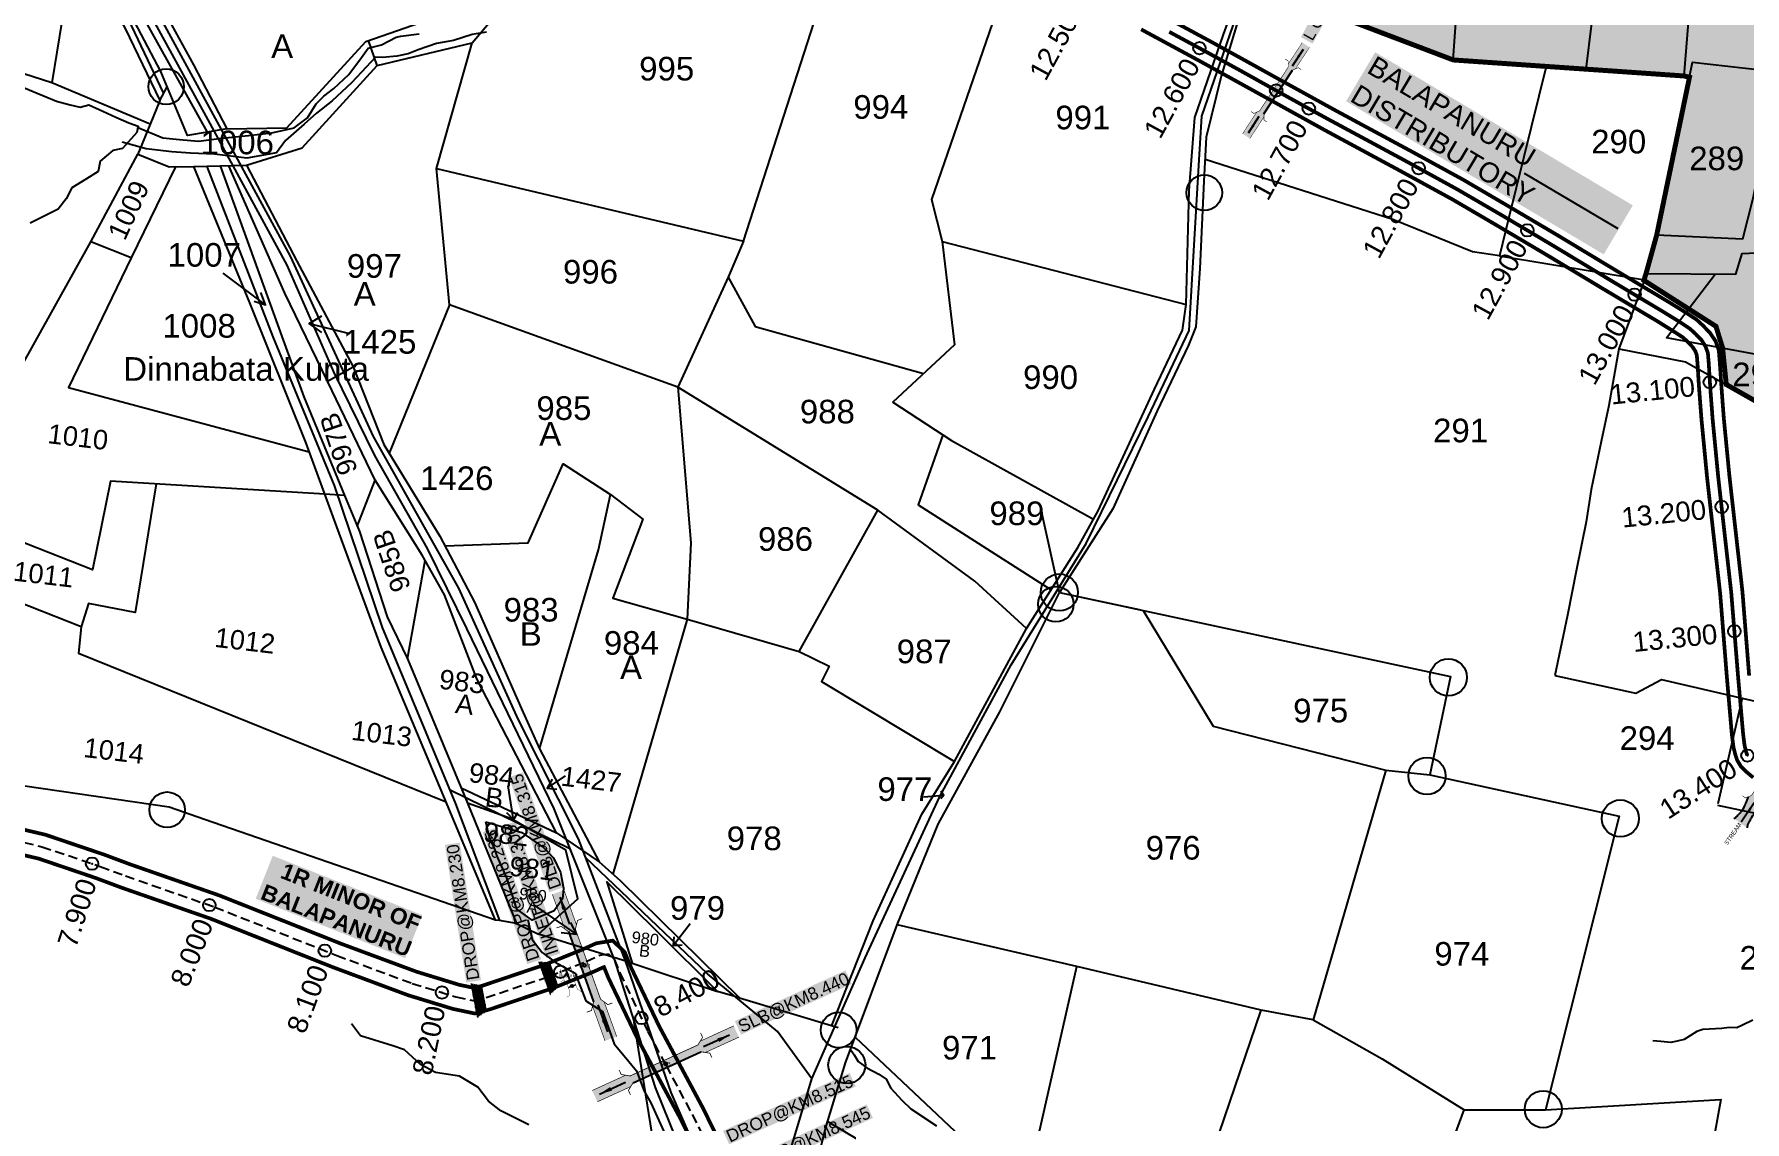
# Model space of a CAD drawing. Header units: inches. Extents: x 194782 to 246112, y 1600383 to 1614216.
# Drawn here: x 197102 to 198478, y 1610168 to 1611043 of the extents above; entities that cross this region are included whole.
import ezdxf
from ezdxf.enums import TextEntityAlignment as Align

# ---------------------------------------------------------------- set-up
doc = ezdxf.new("R2010")
doc.units = ezdxf.units.IN
doc.header["$LTSCALE"] = 15
doc.header["$MEASUREMENT"] = 0
doc.header["$PDMODE"] = 32
doc.header["$PDSIZE"] = 10
doc.linetypes.add('ACAD_ISO02W100', pattern=[15, 12, -3])
doc.linetypes.add('HIDDEN2', pattern=[0.1875, 0.125, -0.0625])
for name, color, linetype in [('BOUNDRY STONES', 240, 'Continuous'), ('CANAL1', 7, 'Continuous'), ('CS', 134, 'Continuous'), ('CSMark', 72, 'Continuous'), ('PAPER SIZE', 5, 'Continuous'), ('PLOTS', 7, 'Continuous'), ('PLOTS NO', 7, 'Continuous'), ('REMARK', 6, 'Continuous'), ('ROADS', 1, 'Continuous'), ('STREAMS', 4, 'Continuous'), ('STRUCTURE', 5, 'Continuous'), ('text2', 7, 'Continuous'), ('WUA-9', 3, 'Continuous')]:
    doc.layers.add(name, color=color, linetype=linetype)
doc.styles.add('FONT2', font='Times New Roman')
doc.styles.get("Standard").update_dxf_attribs({"font": 'arial.ttf'})
doc.dimstyles.get("Standard").update_dxf_attribs({"dimtxt": 0.18, "dimasz": 0.18, "dimexe": 0.18, "dimexo": 0.0625, "dimgap": 0.09, "dimtad": 0, "dimtih": 1, "dimtoh": 1, "dimdec": 4, "dimzin": 0, "dimdsep": 46, "dimtxsty": 'Standard', "dimcen": 0.09, "dimadec": 0, "dimazin": 0, "dimtfac": 1, "dimtdec": 4, "dimtofl": 0, "dimtmove": 0, "dimatfit": 3, "dimfxl": 1, "dimtolj": 1, "dimtzin": 0, "dimarcsym": 0})

# ---------------------------------------------------------------- blocks, each defined once
blk = doc.blocks.new('DROP')
h = blk.add_hatch()
h.set_pattern_fill('ANSI31', color=1, scale=10, angle=45)
h.set_pattern_definition([(90, (-324.4107, -25.7687), (-1.25, 0), [])])
h.paths.add_polyline_path([(-9.9, -4.3), (-13.8, 4.1), (13.8, 4.1), (10.2, -4.3)])
at = {"layer": 'STRUCTURE', "color": 5, "const_width": 0.49}
blk.add_lwpolyline([(-9.9, -4.3), (-13.8, 4.1), (13.8, 4.1), (10.2, -4.3), (-9.9, -4.3)], dxfattribs=at)
at = {"layer": 'STRUCTURE', "color": 5}
blk.add_circle((0, 0), 1.33, dxfattribs=at)
blk = doc.blocks.new('SLB')
at = {"layer": 'STRUCTURE'}
h = blk.add_hatch(dxfattribs=at)
h.set_pattern_fill('DOTS', color=6, scale=20, angle=320.3722, style=0)
h.set_pattern_definition([(320.372247934, (-159.4327, -72.9564), (1.2786241598, 0.5641323054), [0, -1.25])])
h.paths.add_polyline_path([(769699.5, 1706871.1), (769699.5, 1706861.1), (769729.1, 1706861.1), (769732.1, 1706863.1), (769792.1, 1706863.1), (769795.1, 1706861.1), (769824.7, 1706861.1), (769824.7, 1706871.1), (769795.1, 1706871.1), (769792.1, 1706869.1), (769732.1, 1706869.1), (769729.1, 1706871.1)])
at = {"layer": 'STRUCTURE', "color": 6, "linetype": 'ACAD_ISO02W100', "ltscale": 0.5, "const_width": 0.5}
for points in [[(769699.5, 1706871.1), (769729.1, 1706871.1)], [(769795.1, 1706871.1), (769824.7, 1706871.1)], [(769699.5, 1706861.1), (769729.1, 1706861.1)], [(769795.1, 1706861.1), (769824.7, 1706861.1)]]:
    blk.add_lwpolyline(points, dxfattribs=at)
at = {"layer": 'STRUCTURE', "color": 6, "const_width": 0.628}
for points in [[(769726.1, 1706877.1), (769726.1, 1706873.1), (769732.1, 1706869.1), (769792.1, 1706869.1), (769798.1, 1706873.1), (769798.1, 1706877.1)], [(769726.1, 1706855.1), (769726.1, 1706859.1), (769732.1, 1706863.1), (769792.1, 1706863.1), (769798.1, 1706859.1), (769798.1, 1706855.1)]]:
    blk.add_lwpolyline(points, dxfattribs=at)
at = {"layer": 'STRUCTURE', "color": 6}
blk.add_lwpolyline([(769732.1, 1706863.1), (769792.1, 1706863.1)], dxfattribs=at)
blk.add_lwpolyline([(769732.1, 1706863.1), (769792.1, 1706863.1)], dxfattribs=at)
at = {"layer": 'STRUCTURE', "color": 0}
blk.add_circle((769762.1, 1706866.1), 1.24, dxfattribs=at)
for points in [[(769703.8, 1706866), (769726.7, 1706866)], [(769818.6, 1706865.8), (769795.7, 1706865.8)]]:
    blk.add_leader(points, dimstyle='Standard', override={"dimasz": 10, "dimgap": 0.09, "dimtad": 0}, dxfattribs=at)
blk = doc.blocks.new('SP')
at = {"layer": 'STRUCTURE'}
h = blk.add_hatch(dxfattribs=at)
h.set_pattern_fill('DASH', color=256, scale=8, style=0)
edge = h.paths.add_edge_path()
edge.add_spline(control_points=[(769825.7, 1706742.1), (769825.3, 1706741.8), (769823.8, 1706740.8), (769820.9, 1706740.3), (769817, 1706739.7), (769811.4, 1706738.9), (769804, 1706739.7), (769798.4, 1706741), (769795.6, 1706741.6)], knot_values=[0, 0, 0, 0, 1.613557, 5.24513, 8.624976, 13.470124, 22.190216, 30.746377, 30.746377, 30.746377, 30.746377], degree=3, periodic=0)
edge.add_line((769795.6, 1706741.6), (769792.6, 1706739.6))
edge.add_line((769792.6, 1706739.6), (769732.6, 1706739.6))
edge.add_line((769732.6, 1706739.6), (769729.6, 1706741.6))
edge.add_spline(control_points=[(769729.6, 1706741.6), (769726.9, 1706740.9), (769721.3, 1706739.5), (769713.9, 1706738.5), (769708.3, 1706739.1), (769704.4, 1706739.6), (769701.5, 1706740), (769700, 1706741), (769699.5, 1706741.3)], knot_values=[0, 0, 0, 0, 8.556161, 17.276253, 22.121402, 25.501247, 29.13282, 30.746377, 30.746377, 30.746377, 30.746377], degree=3, periodic=0)
edge.add_line((769699.5, 1706741.3), (769699.5, 1706722.1))
edge.add_spline(control_points=[(769699.5, 1706722.1), (769700, 1706722.4), (769701.4, 1706723.4), (769704.3, 1706724), (769708.2, 1706724.5), (769713.8, 1706725.3), (769721.2, 1706724.5), (769726.8, 1706723.3), (769729.6, 1706722.6)], knot_values=[0, 0, 0, 0, 1.613557, 5.24513, 8.624976, 13.470124, 22.190216, 30.746377, 30.746377, 30.746377, 30.746377], degree=3, periodic=0)
edge.add_line((769729.6, 1706722.6), (769732.6, 1706724.6))
edge.add_line((769732.6, 1706724.6), (769792.6, 1706724.6))
edge.add_line((769792.6, 1706724.6), (769795.6, 1706722.6))
edge.add_spline(control_points=[(769795.6, 1706722.6), (769798.4, 1706723.3), (769803.9, 1706724.8), (769811.3, 1706725.8), (769817, 1706725.1), (769820.9, 1706724.7), (769823.8, 1706724.2), (769825.2, 1706723.3), (769825.7, 1706723)], knot_values=[0, 0, 0, 0, 8.556161, 17.276253, 22.121402, 25.501247, 29.13282, 30.746377, 30.746377, 30.746377, 30.746377], degree=3, periodic=0)
edge.add_line((769825.7, 1706723), (769825.7, 1706742.1))
h.paths.add_polyline_path([(769764.2, 1706732.1, -1), (769761.1, 1706732.1, -1)], flags=0)
h.paths.add_polyline_path([(769761.1, 1706732.1, 1), (769764.2, 1706732.1, 1)], flags=16)
at = {"layer": 'STRUCTURE', "const_width": 0.628}
for points in [[(769726.6, 1706747.6), (769726.6, 1706743.6), (769732.6, 1706739.6), (769792.6, 1706739.6), (769798.6, 1706743.6), (769798.6, 1706747.6)], [(769726.6, 1706716.6), (769726.6, 1706720.6), (769732.6, 1706724.6), (769792.6, 1706724.6), (769798.6, 1706720.6), (769798.6, 1706716.6)]]:
    blk.add_lwpolyline(points, dxfattribs=at)
at = {"layer": 'STRUCTURE', "color": 3}
blk.add_lwpolyline([(769732.6, 1706724.6), (769792.6, 1706724.6)], dxfattribs=at)
blk.add_lwpolyline([(769732.6, 1706724.6), (769792.6, 1706724.6)], dxfattribs=at)
at = {"layer": 'STRUCTURE', "color": 0}
blk.add_circle((769762.6, 1706732.1), 1.55, dxfattribs=at)
at = {"layer": 'STRUCTURE'}
for points in [[(769699.5, 1706741.3), (769700.9, 1706740.5), (769704.4, 1706739.6), (769707.8, 1706739.2), (769712.6, 1706738.8), (769721.3, 1706739.7), (769729.6, 1706741.6)], [(769825.7, 1706742.1), (769824.3, 1706741.3), (769820.8, 1706740.3), (769817.5, 1706739.8), (769812.7, 1706739.2), (769804, 1706739.9), (769795.6, 1706741.6)], [(769699.5, 1706722.1), (769700.9, 1706723), (769704.4, 1706724), (769707.7, 1706724.5), (769712.5, 1706725), (769721.2, 1706724.4), (769729.6, 1706722.6)], [(769825.7, 1706723), (769824.3, 1706723.8), (769820.8, 1706724.7), (769817.4, 1706725.1), (769812.6, 1706725.5), (769803.9, 1706724.6), (769795.6, 1706722.6)]]:
    blk.add_spline(points, degree=3, dxfattribs=at)
at = {"layer": 'STRUCTURE', "color": 0}
blk.add_text('STREAM', height=5, dxfattribs=at).set_placement((769684.3, 1706732.1), align=Align.MIDDLE_CENTER)
for points in [[(769727.4, 1706732.1), (769700.8, 1706732.1)], [(769824.4, 1706732.1), (769800.5, 1706732.1)]]:
    blk.add_leader(points, dimstyle='Standard', override={"dimasz": 10, "dimgap": 0.09, "dimtad": 0}, dxfattribs=at)
blk = doc.blocks.new('OT')
at = {"layer": 'STRUCTURE', "color": 190}
for points, const_width in [([(769751.4, 1706595.8), (769729.4, 1706595.8)], 0.5), ([(769775.2, 1706601.8), (769775.2, 1706597.8), (769769.2, 1706593.8), (769761.8, 1706593.8), (769754.4, 1706593.8), (769748.4, 1706597.8), (769748.4, 1706601.8)], 0.5), ([(769748.4, 1706573), (769748.4, 1706577), (769754.4, 1706581), (769761.8, 1706581), (769761.8, 1706581), (769761.8, 1706581), (769769.2, 1706581), (769775.2, 1706577), (769775.2, 1706573)], 0.5), ([(769761.8, 1706593.8), (769761.8, 1706581)], 2.5), ([(769751.4, 1706579), (769729.4, 1706579)], 0.5)]:
    blk.add_lwpolyline(points, dxfattribs=dict(at, const_width=const_width))
at = {"layer": 'STRUCTURE', "color": 0}
blk.add_circle((769761.8, 1706587.4), 1.87, dxfattribs=at)
blk.add_leader([(769732.6, 1706587.4), (769753.8, 1706587.4)], dimstyle='Standard', override={"dimasz": 10, "dimgap": 0.09, "dimtad": 0}, dxfattribs=at)

msp = doc.modelspace()

# ---------------------------------------------------------------- hatches: boundary and pattern name
at = {"layer": 'PLOTS NO'}
h = msp.add_hatch(color=2, dxfattribs=at)
h.dxf.hatch_style = 1
h.paths.add_polyline_path([(198318.6, 1611017.4), (198243.8, 1611022.6), (198083.9, 1611083.3), (198118.3, 1611197.8), (198117.6, 1611216.5), (198179.1, 1611220.2), (198258.9, 1611214.8), (198273.9, 1611218.8), (198337.2, 1611280.8), (198371.9, 1611279.9), (198378.8, 1611277.7), (198452.4, 1611287.9), (198492.1, 1611296.7), (198488.6, 1611312.8), (198533.6, 1611324), (198583.7, 1611336.7), (198659.7, 1611353.4), (198723.7, 1611340.1), (198762.9, 1611331.9), (198781.2, 1611322.6), (198793.8, 1611321.2), (198800, 1611308.8), (198805.7, 1611308.7), (198829.3, 1611291.3), (198858.9, 1611274.8), (198862.8, 1611272.6), (198930.7, 1611264.7), (198982.9, 1611258.7), (199036.2, 1611256.8), (199069, 1611225.2), (199087.6, 1611173.4), (199124.6, 1611117.4), (199127.8, 1611079.5), (199163.1, 1611053.6), (199224.7, 1611008.4), (199277.2, 1610991.3), (199322.9, 1610957.2), (199371.8, 1610920.8), (199409.4, 1610905.8), (199494, 1610857.3), (199502.5, 1610853.3), (199555.1, 1610787.6), (199561.4, 1610770.8), (199576.8, 1610757.1), (199632.7, 1610740.9), (199672.4, 1610722.4), (199667, 1610707.6), (199596.2, 1610649.8), (199425.5, 1610648.4), (199396.8, 1610616.5), (199351.1, 1610614.7), (199327.7, 1610609.7), (199279.7, 1610576.1), (199242.9, 1610550.2), (199217.2, 1610537.1), (199149.2, 1610527), (199102.3, 1610497.5), (199065.1, 1610503.5), (199044, 1610517.7), (199016.6, 1610535.7), (198951.1, 1610562.8), (198880.8, 1610580), (198849.3, 1610587.6), (198782.2, 1610591.8), (198694.8, 1610601.7), (198667.3, 1610604.4), (198618.8, 1610606.5), (198526.9, 1610712.1), (198530.1, 1610731.1), (198486.8, 1610748.3), (198463.5, 1610761.5), (198460.5, 1610791), (198455.2, 1610808.3), (198397.2, 1610845.3), (198398.9, 1610850.6), (198407.5, 1610881.7), (198433.9, 1611008.7), (198429.6, 1611009.7), (198350.5, 1611015.2)])

# ---------------------------------------------------------------- linework, layer by layer
at = {"layer": 'BOUNDRY STONES', "color": 1}
for points in [[(197927.1, 1610594.2), (197911.6, 1610663.2)], [(197927.1, 1610594.2), (197991, 1610580.5)]]:
    msp.add_lwpolyline(points, dxfattribs=at)
for centre, radius in [((197208.2, 1611001.1), 14.3), ((198043.5, 1610915.8), 14.3), ((197926.9, 1610594.2), 14.9), ((197924.1, 1610584.8), 14.3), ((198239.9, 1610525.9), 14.9), ((198222.7, 1610446.6), 14.9), ((197209, 1610419.4), 14.3), ((198378.3, 1610412.4), 14.9), ((197749.3, 1610242.2), 14.3), ((197755.9, 1610214.1), 14.9), ((198316.2, 1610178.5), 14.9)]:
    msp.add_circle(centre, radius, dxfattribs=at)
at = {"layer": 'CANAL1', "color": 200, "const_width": 3}
for points in [[(197992.7, 1611047.2), (198011, 1611037.3), (198039.7, 1611021.8), (198067.3, 1611006.6), (198096.8, 1610990.3), (198140.7, 1610966), (198200.9, 1610933.5), (198243, 1610910.5), (198278.4, 1610889.8), (198319.6, 1610865.4), (198364.5, 1610838.4), (198407.9, 1610812.5), (198422, 1610803.7), (198428.6, 1610799.4), (198432.4, 1610795.9), (198436.5, 1610791.6), (198438.6, 1610788.3), (198439.8, 1610785), (198440.4, 1610777.9), (198441.5, 1610760), (198443.6, 1610732.9), (198448.1, 1610686.3), (198458.6, 1610593.3), (198464, 1610525.8), (198468, 1610479.9), (198469.3, 1610469.7), (198470.8, 1610463.6), (198472.3, 1610459.2), (198475.3, 1610454.2), (198479.9, 1610449.7), (198485.2, 1610445.3)], [(198019.6, 1611053.1), (198048.3, 1611037.6), (198076.1, 1611022.3), (198105.5, 1611006), (198149.4, 1610981.8), (198209.5, 1610949.4), (198251.9, 1610926.2), (198287.6, 1610905.3), (198328.9, 1610880.9), (198373.8, 1610853.8), (198417.3, 1610827.8), (198431.7, 1610818.9), (198439.6, 1610813.7), (198445, 1610808.7), (198450.6, 1610802.8), (198454.9, 1610796.4), (198457.5, 1610788.9), (198458.3, 1610779.2), (198459.5, 1610761.2), (198461.5, 1610734.5), (198466, 1610688.2), (198476.5, 1610595), (198481.9, 1610527.3)], [(197085, 1610405.4), (197111.1, 1610399.3), (197158.6, 1610383.2), (197178.9, 1610375.6), (197250.9, 1610350.5), (197349, 1610311.6), (197409.4, 1610289.2), (197443.9, 1610278.6), (197455.9, 1610276.1), (197462.8, 1610277.9), (197513, 1610294.8), (197542.3, 1610306.6), (197554.3, 1610312), (197567.5, 1610314.1), (197577.1, 1610305), (197582.3, 1610292.4), (197604.9, 1610245.2), (197619.3, 1610218.3), (197640.4, 1610178.9), (197664.4, 1610129.7)], [(197081, 1610385.8), (197105.6, 1610380.1), (197151.8, 1610364.4), (197172.1, 1610356.8), (197243.9, 1610331.8), (197341.9, 1610292.9), (197402.9, 1610270.2), (197438.9, 1610259.2), (197456.5, 1610255.5), (197468.6, 1610258.8), (197519.9, 1610276.1), (197550.1, 1610288.2), (197560.1, 1610292.7), (197560.5, 1610292.8), (197564, 1610284.2), (197587, 1610236.2), (197601.6, 1610208.9), (197622.6, 1610169.8), (197646.3, 1610121.2)]]:
    msp.add_lwpolyline(points, dxfattribs=at)
at = {"layer": 'CANAL1', "color": 3, "linetype": 'HIDDEN2', "ltscale": 4, "true_color": 0x00ff00, "const_width": 3}
msp.add_lwpolyline([(198015.3, 1611045.2), (198044, 1611029.7), (198071.7, 1611014.5), (198101.1, 1610998.1), (198101.3, 1610998), (198127.5, 1610983.5), (198145.1, 1610973.9), (198205.2, 1610941.5), (198247.4, 1610918.3), (198283, 1610897.6), (198324.2, 1610873.2), (198369.1, 1610846.1), (198412.6, 1610820.1), (198426.9, 1610811.3), (198434.1, 1610806.5), (198438.7, 1610802.3), (198443.6, 1610797.2), (198446.7, 1610792.3), (198448.7, 1610786.9), (198449.4, 1610778.6), (198450.5, 1610760.6), (198452.5, 1610733.7), (198457, 1610687.2), (198467.5, 1610594.1), (198473, 1610526.5), (198477, 1610480.9), (198478.2, 1610471.3), (198479.4, 1610466.1), (198480.5, 1610463)], dxfattribs=at)
at = {"layer": 'CANAL1', "color": 1, "linetype": 'HIDDEN2', "ltscale": 4}
msp.add_lwpolyline([(197083, 1610395.6), (197108.3, 1610389.7), (197155.2, 1610373.8), (197175.5, 1610366.2), (197247.4, 1610341.1), (197345.5, 1610302.2), (197406.2, 1610279.7), (197441.4, 1610268.9), (197456.2, 1610265.8), (197465.7, 1610268.4), (197516.4, 1610285.4), (197546.2, 1610297.4), (197557.2, 1610302.4), (197564.2, 1610303.4), (197568.7, 1610299.2), (197573.2, 1610288.3), (197595.9, 1610240.7), (197610.4, 1610213.6), (197631.5, 1610174.3), (197655.4, 1610125.5)], dxfattribs=at)
at = {"layer": 'CS', "color": 2}
for p in [(197148.6, 1610376), (197242.9, 1610342.7), (197335.9, 1610306), (197525.4, 1610289), (197430.1, 1610272.4), (197590.6, 1610251.8)]:
    msp.add_point(p, dxfattribs=at)
at = {"layer": 'PLOTS'}
for points in [[(196726.5, 1611964.9), (196786.9, 1611848.7), (196839, 1611754.2), (196886, 1611663.2), (196911.5, 1611613.9), (196949.3, 1611535.7), (196986.6, 1611456), (197020.3, 1611391.8), (197056.4, 1611319.1), (197076.6, 1611273), (197129.3, 1611174.5), (197164.3, 1611103.1), (197203.7, 1611031.7), (197241.2, 1610964.6)], [(197256.9, 1610967.2), (197225.5, 1610961.9), (197204, 1611013.3), (197132.8, 1611148.5), (197073.4, 1611251.1), (197042.8, 1611295.9), (197020.4, 1611337.7), (196960.4, 1611433.1), (196905, 1611531.5), (196855.7, 1611611.4), (196822.9, 1611671.8), (196777.6, 1611748), (196689.9, 1611851.1), (196629.2, 1611953.1)], [(196620.2, 1611941.8), (196671.7, 1611862.7), (196737.3, 1611780.5), (196775.4, 1611736.3), (196822.8, 1611656.5), (196849.2, 1611611.9), (196882.3, 1611548.1), (196925.5, 1611475.8), (196955.8, 1611421.7), (197011.7, 1611329), (197067.5, 1611236.4), (197109.3, 1611163.7), (197159.9, 1611075.5), (197175.3, 1611047.9), (197203.2, 1610990), (197209.1, 1611001.1)], [(197203.2, 1610990), (197195.3, 1610970.9), (197116.1, 1611004.3), (196987.5, 1611045.4), (196846.8, 1611083.7), (196820.6, 1610997.8), (196690.8, 1611023.8), (196719.8, 1611108.9), (196698.6, 1611123.6), (196724.2, 1611178.2), (196781.6, 1611161.8), (196829.7, 1611251.5), (196729.4, 1611311.6), (196502.5, 1611448), (196228.7, 1611523.2), (195963.6, 1611429.8)], [(197743.8, 1610245.8), (197777.1, 1610330.1), (197816.1, 1610415.9), (197842.5, 1610458.2), (197900.5, 1610565.1), (197941.7, 1610630.3), (197958.2, 1610660), (198003.5, 1610757.7), (198025.9, 1610805.1), (198028.9, 1610825.9), (198031.2, 1610917.7), (198035.8, 1610976.2), (198059, 1611043.2), (198080, 1611101.1), (198107.2, 1611192.3), (198108, 1611211.6), (198097.8, 1611224.3)], [(197378.1, 1611018.1), (197454.4, 1611036.4), (197494.6, 1611084.2), (197534.9, 1611132.2), (197600, 1611151.2), (197648.7, 1611160), (197707, 1611135.1), (197756.8, 1611137.2), (197784, 1611147.2), (197804, 1611179.6)], [(196944.6, 1611147.5), (197036.1, 1611110.6), (197095.6, 1611075), (197124.2, 1611053.4), (197116.1, 1611004.3)], [(197165.3, 1611137), (197230.3, 1611018.6), (197256.9, 1610967.2), (197305.2, 1610968.1), (197368.9, 1611037.4), (197468.4, 1611072.2)], [(197425.7, 1610935.2), (197672.7, 1610876.9), (197756.8, 1611137.2)], [(197903.9, 1611142.1), (197823.9, 1610910.4), (197832.6, 1610876.6), (198028.9, 1610825.9)], [(198074.6, 1611067.1), (198057, 1611009.5), (198045.1, 1610960.5), (198043.1, 1610925.2), (198040, 1610854.8), (198036.8, 1610807.8), (198030.8, 1610793.2), (198005.7, 1610740.3), (197988.1, 1610701.7), (197969.9, 1610661.6), (197927.1, 1610594.2)], [(197195.3, 1610970.9), (197185.4, 1610946.9), (197210.5, 1610936.6), (197230.4, 1610936.8), (197272.9, 1610937.9), (197317.7, 1610952), (197378.1, 1611018.1), (197371.1, 1611038.2)], [(197900.5, 1610565.1), (197859, 1610603.3), (197780.7, 1610660.4), (197619.8, 1610759.4), (197436.3, 1610825.7), (197425.7, 1610935.2), (197454.4, 1611036.4)], [(197215.6, 1610936.6), (197180, 1610863.5), (197147.7, 1610876.4), (197185.4, 1610946.9)], [(197251.6, 1610937.3), (197302.4, 1610797.2), (197318.9, 1610751.6), (197351.7, 1610672.3), (197363.7, 1610643.2), (197385.9, 1610574.6), (197402.4, 1610540.8), (197450.6, 1610424.8)], [(197522.4, 1610400.8), (197458.2, 1610524.7), (197432.1, 1610592.2), (197414.1, 1610624.3), (197376.5, 1610684.5), (197337.9, 1610764.1), (197303.6, 1610835.1), (197258.6, 1610937.5)], [(197272.9, 1610937.9), (197313.3, 1610860.7), (197358.6, 1610775.6), (197383.3, 1610713.3), (197428.4, 1610639.4), (197456.2, 1610586.4), (197494.1, 1610500.7), (197508.5, 1610468.3), (197556.6, 1610377.4), (197573.4, 1610362.5), (197669.5, 1610268), (197749, 1610244.3)], [(197490.2, 1610328), (197476.3, 1610330.2), (197473.2, 1610330.7), (197431.6, 1610430.1), (197381.3, 1610550.3), (197345.6, 1610647.1), (197320.8, 1610714.4), (197275.4, 1610827.1), (197230.4, 1610936.8)], [(197351.7, 1610672.3), (197335.9, 1610673.4), (197163.3, 1610683.7), (197149, 1610612.4), (197033.6, 1610657.7), (197089.6, 1610772.3), (197147.7, 1610876.4)], [(197672.7, 1610876.9), (197660.3, 1610847.8), (197682, 1610808.1), (197817.7, 1610770.4)], [(197832.6, 1610876.6), (197842.5, 1610793.3), (197792.9, 1610747.4), (197840, 1610716.5), (197954.4, 1610653.2)], [(197180, 1610863.5), (197129.6, 1610759), (197323.4, 1610707.4)], [(197660.3, 1610847.8), (197619.8, 1610759.4), (197630.4, 1610634.1), (197627.4, 1610572.7), (197567.6, 1610367.6)], [(197436.3, 1610825.7), (197387.6, 1610706.2)], [(197337.9, 1610764.1), (197358.6, 1610775.6)], [(197833.1, 1610721), (197813.2, 1610664.6), (197920.2, 1610596.2)], [(197432.5, 1610631.6), (197499.4, 1610634.2), (197527.6, 1610697.6), (197565.6, 1610673)], [(197200.2, 1610681.5), (197183.3, 1610578.1), (197145.7, 1610585.2), (197139.8, 1610566.6), (197013.1, 1610616.4), (197033.6, 1610657.7)], [(197362, 1610647.3), (197376.5, 1610684.5)], [(197508.5, 1610468.3), (197556.1, 1610628.5), (197565.6, 1610673), (197591.8, 1610653.2), (197567.6, 1610589.6), (197627.4, 1610572.7), (197717.4, 1610546.6), (197741.6, 1610534.8), (197735.6, 1610522.7), (197842.5, 1610458.2)], [(197717.4, 1610546.6), (197780.7, 1610660.4)], [(197473.2, 1610330.7), (197239.1, 1610411.6), (197210.7, 1610421.4), (196933.8, 1610461.7), (197013.1, 1610616.4)], [(197402.4, 1610540.8), (197416.5, 1610620)], [(197670.3, 1609172.4), (197652.6, 1609309.1), (197655, 1609575.2), (197696.5, 1609664), (197709.7, 1609743.7), (197709.8, 1609951.9), (197712.3, 1610055.6), (197738.6, 1610162.9), (197754.9, 1610215.9), (197796.4, 1610326.8), (197829.5, 1610407.9), (197878.9, 1610498.1), (197927.1, 1610594.2)], [(197927.1, 1610594.2), (198241.7, 1610526.5), (198224.9, 1610447.5), (198377.4, 1610414.3), (198318, 1610177.9), (198459, 1610186.2), (198447.8, 1610124.2)], [(197994.3, 1610579.8), (198050.7, 1610486.7), (198189.7, 1610451.3), (198224.9, 1610447.5)], [(197139.8, 1610566.6), (197137.8, 1610545.3), (197433.5, 1610425.7)], [(198189.7, 1610451.3), (198131.2, 1610250.4), (198089.3, 1610258.2), (197940.9, 1610293.2), (197796.4, 1610326.8)], [(197445.5, 1610437), (197522.4, 1610400.8), (197556.6, 1610377.4)], [(197583.2, 1610296.1), (197507.8, 1610319.3), (197539.5, 1610347.7), (197529.9, 1610386.8), (197486.2, 1610412.1), (197450.6, 1610424.8), (197490.2, 1610328), (197507.8, 1610319.3)], [(197669.5, 1610268), (197651.8, 1610273.3), (197603.8, 1610320.8), (197562.9, 1610361.4), (197583.2, 1610296.1), (197651.8, 1610273.3)], [(197879.1, 1610085.9), (197892.1, 1610078.1), (197940.9, 1610293.2)], [(197892.1, 1610078.1), (197996.7, 1609986.6), (198089.3, 1610258.2)], [(198131.2, 1610250.4), (198186.6, 1610219.1), (198252.5, 1610178), (198318, 1610177.9)], [(197762.6, 1610236.5), (197866.3, 1610138.5), (197879.1, 1610085.9), (197740.4, 1610168.7)], [(197996.7, 1609986.6), (198032.8, 1609967.9), (198075.1, 1609949.5), (198087.1, 1609950.7), (198107.2, 1609947.4), (198153.5, 1609918.4), (198236.8, 1610135.2), (198252.5, 1610178)]]:
    msp.add_lwpolyline(points, dxfattribs=at)
at = {"layer": 'PLOTS', "color": 0}
for points in [[(198533.6, 1611324), (198528.7, 1611258), (198524.9, 1611206.8), (198519.8, 1611146.1), (198513.4, 1611077), (198507.4, 1611012.9), (198495.4, 1610963.3), (198484.8, 1610911.1), (198476.6, 1610878.4), (198407.5, 1610881.7), (198419.2, 1610938.1), (198428.8, 1610984), (198436.4, 1611020.8), (198507.4, 1611012.9), (198545.1, 1611008.2)], [(198433.9, 1611008.7), (198429.6, 1611009.7), (198435.8, 1611086), (198440.3, 1611139.8), (198444.5, 1611191.1), (198449.1, 1611246.9), (198452.4, 1611287.9), (198455.5, 1611326.2)], [(198378.8, 1611277.7), (198371, 1611200.9), (198365.4, 1611146.1), (198359.7, 1611089.4), (198350.5, 1611015.2), (198429.6, 1611009.7)], [(198350.5, 1611015.2), (198318.6, 1611017.4), (198243.8, 1611022.6), (198249, 1611097.2), (198253.5, 1611163), (198258.9, 1611214.8)], [(198318.6, 1611017.4), (198300.7, 1610944.6), (198288.4, 1610894.7), (198281.1, 1610865), (198259.4, 1610868.3), (198195.2, 1610894.2), (198044.1, 1610942.6)], [(198399, 1610850.7), (198471.2, 1610850.3), (198476.3, 1610866.8), (198554.5, 1610870.7), (198555.7, 1610902.8), (198570.6, 1610899.9)], [(198281.1, 1610865), (198397.6, 1610845.6), (198407.5, 1610881.7)], [(198554.5, 1610870.7), (198553.5, 1610809.4), (198551.9, 1610789.9), (198538.6, 1610776.2), (198415.3, 1610799), (198454.6, 1610850.4)], [(198397.6, 1610845.6), (198377, 1610790.1), (198430.7, 1610779.7), (198486.8, 1610748.3), (198530.1, 1610731.1), (198535.6, 1610757.2), (198538.6, 1610776.2)], [(198377, 1610790.1), (198369, 1610744.5), (198362.9, 1610715.6), (198354.8, 1610677), (198350.8, 1610651.1), (198343.1, 1610612.6), (198335.7, 1610575.9), (198325.6, 1610527.3)], [(198325.6, 1610527.3), (198390.6, 1610513.2), (198411.5, 1610524.2), (198477.3, 1610509), (198551.3, 1610492)], [(198476.2, 1610509.3), (198456.8, 1610424.2)], [(198456.5, 1610423), (198564, 1610400.4), (198580, 1610484.9)]]:
    msp.add_lwpolyline(points, dxfattribs=at)
at = {"layer": 'PLOTS NO'}
for points in [[(197288, 1610825.6), (197254, 1610851.2)], [(197279, 1610828.5), (197288, 1610825.6), (197284.4, 1610835.6)], [(197333.5, 1610803.3), (197323.2, 1610810.5), (197333.4, 1610816.8)], [(197323.2, 1610810.5), (197355.7, 1610802.6)], [(197514.9, 1610436.9), (197529.5, 1610446.8)], [(197518.7, 1610444.1), (197514.9, 1610436.9), (197522.6, 1610436)], [(197487.7, 1610411.3), (197483.3, 1610438.7)], [(197817.9, 1610429.9), (197834, 1610431.2)], [(197831.5, 1610434.7), (197834, 1610431.2), (197831.4, 1610428.2)], [(197482.1, 1610417.3), (197487.7, 1610411.3), (197491.2, 1610417.2)], [(197538.3, 1610319.3), (197503.7, 1610343.2)], [(197526, 1610320.7), (197538.3, 1610319.3), (197533.9, 1610328.7)], [(197616.1, 1610310.2), (197629.9, 1610327.8)], [(197616.7, 1610317.1), (197616.1, 1610310.2), (197623.4, 1610310.7)]]:
    msp.add_lwpolyline(points, dxfattribs=at)
at = {"layer": 'ROADS', "color": 1}
for points in [[(196630.3, 1612192.5), (196702.3, 1612040.4), (196738.5, 1611963.9), (196791.7, 1611862.9), (196842, 1611768.1), (196895.7, 1611667.2), (196941.2, 1611579.9), (196980.8, 1611497.4), (197034, 1611390.6), (197077.2, 1611295.2), (197131.5, 1611193.1), (197185.9, 1611089), (197249.3, 1610972.6), (197307.9, 1610864.8), (197374.8, 1610719.7), (197443.3, 1610597.7), (197491.4, 1610491.8), (197539.8, 1610396), (197577.6, 1610297.9)], [(197568.1, 1610300.8), (197520.3, 1610420.2), (197450, 1610565.1), (197418.6, 1610629.7), (197376.2, 1610704.3), (197343.2, 1610771.6), (197305.7, 1610857.4), (197240.4, 1610977.4), (197181.2, 1611085.7), (197108.3, 1611218.9), (197068.6, 1611306.4), (197021.8, 1611409.9), (196974, 1611498.8), (196920.2, 1611609.3), (196857.8, 1611730.1), (196801.5, 1611839.2), (196756.5, 1611918.4), (196698, 1612036.2), (196641.4, 1612158.1), (196623.3, 1612188.2)], [(196513.7, 1612137), (196617.7, 1611959.1), (196681.5, 1611855.6), (196774.8, 1611745.2), (196839.7, 1611635.6), (196887.8, 1611547), (196928.9, 1611479.7), (196970.6, 1611408.5), (197036.1, 1611299.8), (197105, 1611183.1), (197167.3, 1611077.7), (197206.1, 1610995.5)], [(197727.6, 1610202.8), (197770.7, 1610300.4), (197830.8, 1610430.1), (197888.1, 1610535.9), (197948.5, 1610633.7), (197998.4, 1610735.6), (198031.4, 1610804.9), (198039.5, 1610942.2), (198041.5, 1610977.5), (198081.7, 1611094.1), (198113.3, 1611196.3), (198113.9, 1611213.4), (198107.7, 1611220.4)], [(197240.9, 1610937), (197293.9, 1610799.8), (197343.4, 1610680.2), (197382.1, 1610565.9), (197440.9, 1610424.1), (197476.3, 1610330.2)], [(197436.1, 1610435.8), (197533.1, 1610388.3)], [(197577.6, 1610297.9), (197614.4, 1610191.9), (197647.2, 1610116.4), (197687.7, 1610002.3), (197692.7, 1610085.6), (197727.6, 1610202.8), (197700.1, 1610241), (197643.7, 1610287.5), (197545.6, 1610381)], [(197568.1, 1610300.8), (197601.7, 1610195.9), (197642.1, 1610095.8), (197680.3, 1609991.7), (197671.8, 1609848.9), (197658.1, 1609728.8), (197636.1, 1609679.9), (197603.7, 1609502.1), (197588.1, 1609411.3), (197594.5, 1609279.7), (197596.1, 1609257.5)], [(197636.1, 1609679.9), (197624.1, 1609843), (197611.7, 1610013.5), (197609.8, 1610093.2), (197584.9, 1610248.4)]]:
    msp.add_lwpolyline(points, dxfattribs=at)
at = {"layer": 'STREAMS', "color": 4}
for points in [[(197466, 1611045), (197454.5, 1611043.2), (197439.5, 1611038.2), (197425.7, 1611035.7), (197410.9, 1611030.7), (197402.8, 1611027.4), (197393.9, 1611025.6), (197382.3, 1611024.7), (197376.7, 1611024.9), (197365.3, 1611012.8), (197357.2, 1611004.1), (197341.7, 1610989.6), (197329.3, 1610979.8), (197319.3, 1610971), (197304.2, 1610957.7), (197296.9, 1610948), (197273.2, 1610943.6), (197247.2, 1610946.7), (197227.7, 1610947.7), (197212.7, 1610948.8), (197192.1, 1610951.2), (197172.8, 1610956.4)], [(197184.9, 1610968.5), (197205.4, 1610959.9), (197219, 1610958.6), (197234.3, 1610957.2), (197252.9, 1610959.8), (197274.4, 1610961.7), (197293.3, 1610964), (197311.1, 1610968), (197322, 1610976), (197328.8, 1610987.4), (197335, 1610993.4), (197343.1, 1610999.5), (197355.1, 1611010.8), (197365.4, 1611024.7), (197370.8, 1611032.1), (197381.4, 1611034.7), (197393.4, 1611041), (197397, 1611041.8), (197411.7, 1611043.6)], [(197082.4, 1611005.1), (197120, 1610989.5), (197131, 1610986.6), (197139, 1610984.5), (197146, 1610986.4), (197157.3, 1610981.3), (197167.6, 1610976.7), (197178.2, 1610971.9), (197185.7, 1610969.2), (197184.5, 1610964.3), (197173.2, 1610951.3), (197165.2, 1610949.7), (197155.1, 1610941.2), (197153.5, 1610932.9), (197144, 1610926.9), (197132.2, 1610919.8), (197127.7, 1610911), (197121.4, 1610902.6), (197107.8, 1610895.8), (197098.8, 1610891.2)], [(197465.4, 1610409.7), (197494.3, 1610401.2), (197511.7, 1610389.1), (197519.8, 1610380.8), (197525.4, 1610369), (197528, 1610356.3), (197527, 1610347.7), (197520.4, 1610338.1), (197502.7, 1610330.5), (197490.4, 1610339.3), (197482.3, 1610364.7), (197474.6, 1610382.1), (197472.6, 1610387.7), (197468.1, 1610398), (197465.4, 1610409.7)], [(197499.1, 1610331.1), (197502.6, 1610314.9), (197510.8, 1610304.5), (197521.3, 1610296.9), (197537.4, 1610288), (197545.9, 1610265.8), (197559.3, 1610257.2), (197568.7, 1610231.1), (197580.4, 1610216.9), (197586.6, 1610209.5), (197592.7, 1610193), (197598.3, 1610183.6), (197611.1, 1610155.3)], [(197500, 1610166), (197477.6, 1610177.3), (197467.6, 1610185), (197459, 1610196.2), (197444.1, 1610205.1), (197425, 1610208), (197412.9, 1610214.5), (197400, 1610226.3), (197390.5, 1610229.4), (197364.6, 1610237.6), (197357.2, 1610247.3)], [(197758.4, 1610227.3), (197761.8, 1610222.2), (197765, 1610216.9), (197772, 1610211.8), (197781.5, 1610206.8), (197787.5, 1610202.6), (197791.3, 1610195.4), (197800.1, 1610185.9), (197807.4, 1610178.9), (197827.9, 1610165)]]:
    msp.add_lwpolyline(points, dxfattribs=at)
at = {"layer": 'STREAMS'}
msp.add_lwpolyline([(198484.9, 1610250), (198476.5, 1610246.1), (198471.9, 1610243.9), (198465.7, 1610244.2), (198459.9, 1610243.3), (198444.6, 1610242.6), (198439.8, 1610240.9), (198429.7, 1610234.6), (198423.9, 1610233.3), (198418.8, 1610232.1), (198410.8, 1610233), (198404.4, 1610233.6)], dxfattribs=at)
at = {"layer": 'text2', "color": 2}
for p in [(198039.6, 1611032.1), (198127.6, 1610983.5), (198216, 1610935.5), (198303.4, 1610885.5), (198389.7, 1610833.8), (198450.3, 1610763.3), (198459.8, 1610663.1), (198470, 1610563), (198480.5, 1610463)]:
    msp.add_point(p, dxfattribs=at)
at = {"layer": 'text2', "color": 2, "linetype": 'Continuous'}
for p in [(198101.3, 1610998, 2), (198127.6, 1610983.5, 4)]:
    msp.add_point(p, dxfattribs=at)
at = {"layer": 'WUA-9', "color": 15, "const_width": 4}
for points in [[(198318.6, 1611017.4), (198243.8, 1611022.6), (198083.9, 1611083.3), (198118.3, 1611197.8), (198117.6, 1611216.5), (198179.1, 1611220.2), (198258.9, 1611214.8), (198273.9, 1611218.8), (198337.2, 1611280.8), (198371.9, 1611279.9), (198378.8, 1611277.7), (198452.4, 1611287.9), (198492.1, 1611296.7)], [(198486.8, 1610748.3), (198463.5, 1610761.5), (198460.5, 1610791), (198455.2, 1610808.3), (198397.2, 1610845.3), (198398.9, 1610850.6), (198407.5, 1610881.7), (198433.9, 1611008.7), (198429.6, 1611009.7), (198350.5, 1611015.2), (198318.6, 1611017.4)]]:
    msp.add_lwpolyline(points, dxfattribs=at)
at = {"layer": 'WUA-9', "const_width": 3}
for points in [[(198318.6, 1611017.4), (198243.8, 1611022.6), (198083.9, 1611083.3), (198118.3, 1611197.8), (198117.6, 1611216.5), (198179.1, 1611220.2), (198258.9, 1611214.8), (198273.9, 1611218.8), (198337.2, 1611280.8), (198371.9, 1611279.9), (198378.8, 1611277.7), (198452.4, 1611287.9), (198492.1, 1611296.7)], [(198486.8, 1610748.3), (198463.5, 1610761.5), (198460.5, 1610791), (198455.2, 1610808.3), (198397.2, 1610845.3), (198398.9, 1610850.6), (198407.5, 1610881.7), (198433.9, 1611008.7), (198429.6, 1611009.7), (198350.5, 1611015.2), (198318.6, 1611017.4)]]:
    msp.add_lwpolyline(points, dxfattribs=at)

# ---------------------------------------------------------------- block references
for p, rotation in [((197516.3, 1610285.4), 109.4996287246498), ((197459.9, 1610266.8), 100.7712692867939)]:
    msp.add_blockref('DROP', p, dxfattribs=dict(rotation=rotation))
at = {"layer": 'STRUCTURE', "color": 0}
for name, p, xscale, yscale, zscale, rotation in [('SLB', (902455.6, 505652.6, 2), 0.7, 0.7, 0.7, 56.78074086252888), ('SP', (875892.4, 488474, 1), 0.7, 0.7, 0.7, 55.39768182643469), ('OT', (-736812.1, 1667192.4, 100), 0.4999999999999999, 0.4999999999999999, 0.4999999999999999, 290.7920964912037)]:
    msp.add_blockref(name, p, dxfattribs=dict(at, xscale=xscale, yscale=yscale, zscale=zscale, rotation=rotation))
for p, rotation in [((-1669113.1, 1756970, 100), 289.7815291613229), ((206267.8, -262176.7, 100), 24.53934161191319)]:
    msp.add_blockref('SLB', p, dxfattribs=dict(at, rotation=rotation))

# ---------------------------------------------------------------- texts
at = {"layer": 'CSMark', "color": 1}
for s, rotation, p in [('12.500', 61.366, (197908.8, 1611008.6)), ('12.600', 61.366, (198001, 1610961.9)), ('12.700', 61.366, (198087.7, 1610912.2)), ('12.800', 61.366, (198177, 1610865.4)), ('12.900', 61.366, (198264.7, 1610816)), ('13.000', 61.366, (198350.5, 1610763.6)), ('13.100', 5.7867, (198370.2, 1610753.3)), ('13.200', 5.7867, (198379.2, 1610654.3)), ('13.300', 5.7867, (198388.2, 1610554.2)), ('13.400', 33.0118, (198412.3, 1610417.8))]:
    msp.add_text(s, height=16, rotation=rotation, dxfattribs=at).set_placement(p, align=Align.MIDDLE_LEFT)
for s, rotation, p in [('7.900', 72.266, (197145, 1610363.1)), ('8.000', 68.355, (197239.1, 1610330.5)), ('8.100', 69.6418, (197331.7, 1610293.4)), ('8.400', 28.1363, (197651.6, 1610285.4)), ('8.200', 78.3078, (197425.2, 1610261.3))]:
    msp.add_text(s, height=16, rotation=rotation, dxfattribs=at).set_placement(p, align=Align.MIDDLE_RIGHT)
at = {"layer": 'PLOTS NO'}
for s, p in [('A', (197292.7, 1611024.2)), ('995', (197588.8, 1611006.1)), ('994', (197761.1, 1610975.3)), ('991', (197923.7, 1610966.8)), ('1006', (197235.9, 1610946.7)), ('290', (198354.8, 1610947.4)), ('289', (198433.7, 1610933.9)), ('1007', (197209.3, 1610856.3)), ('997', (197353.6, 1610847.4)), ('996', (197527.5, 1610842.7)), ('A', (197359.1, 1610824.9)), ('1008', (197205.2, 1610799.2)), ('1425', (197350.5, 1610786.3)), ('Dinnabata Kunta', (197173.7, 1610764.5)), ('990', (197897.7, 1610757.9)), ('292', (198468.3, 1610760.1)), ('985', (197506.1, 1610733)), ('988', (197718.1, 1610730.2)), ('A', (197508.4, 1610712.4)), ('291', (198227.6, 1610715)), ('1426', (197412.5, 1610676.6)), ('989', (197870.6, 1610648.4)), ('986', (197684.4, 1610627.7)), ('983', (197479.7, 1610570.8)), ('B', (197492.7, 1610551.3)), ('984', (197560.4, 1610544.1)), ('987', (197796, 1610537.3)), ('A', (197573.4, 1610524.5)), ('975', (198115, 1610489.7)), ('294', (198377.7, 1610467.5)), ('977', (197780.5, 1610426.5)), ('978', (197659.2, 1610386.9)), ('976', (197996.3, 1610379.3)), ('979', (197613.6, 1610330.9)), ('974', (198228.6, 1610294)), ('296', (198474.2, 1610290.8)), ('971', (197832.5, 1610218.5))]:
    msp.add_text(s, height=19, dxfattribs=at).set_placement(p)
for s, height, rotation, p in [('1009', 15.66, 65.4071, (197174.9, 1610876.4)), ('997B', 15.66, 108.8444, (197362.5, 1610692)), ('1010', 15.66, 353.2632, (197112.2, 1610714.4)), ('985B', 15.66, 108.8444, (197405.2, 1610597.9)), ('1011', 15.66, 353.2632, (197084.5, 1610603.8)), ('1012', 15.66, 353.2632, (197246.5, 1610550.5)), ('983', 15.66, 353.2632, (197427.2, 1610516.9)), ('A', 15.7, 353.2632, (197440.2, 1610497.3)), ('1013', 15.66, 353.2632, (197356.6, 1610475.7)), ('1014', 15.66, 353.2632, (197141.1, 1610461.9)), ('984', 15.66, 353.2632, (197451.1, 1610441.8)), ('1427', 15.66, 353.2632, (197525.1, 1610438.9)), ('B', 15.7, 353.2632, (197464.1, 1610422.2)), ('982', 15.66, 353.2632, (197462.9, 1610394.1)), ('981', 15.66, 353.2632, (197483.6, 1610366.5)), ('980', 9.45, 353.2632, (197491.9, 1610347.6)), ('A', 9.45, 353.2632, (197497.9, 1610336.8)), ('980', 9.45, 353.2632, (197582.3, 1610312.4)), ('B', 9.45, 353.2632, (197588.3, 1610301.6))]:
    msp.add_text(s, height=height, rotation=rotation, dxfattribs=at).set_placement(p)
at = {"layer": 'REMARK', "style": 'FONT2'}
for s, p in [('DLB', (197545, 1610294, 100)), ('Drop', (197517, 1610283, 100)), ('R/SInlet', (197532, 1610286, 100)), ('Drop', (197461, 1610263, 100)), ('SLB', (197610, 1610215, 100))]:
    msp.add_text(s, height=3, dxfattribs=at).set_placement(p, align=Align.MIDDLE_CENTER)
at = {"layer": 'STRUCTURE', "color": 5, "attachment_point": 1, "bg_fill": 1, "box_fill_scale": 1.1, "bg_fill_color": 7, "bg_fill_true_color": 16777215, "bg_fill_transparency": 0}
for s, insert, char_height, width, rotation in [('\\pi0.50544;L CLASS BRIDGE@KM12.670', (198122.4, 1611041.3), 9, 172.981, 60.9566), ('{\\C1;BALAPANURU DISTRIBUTORY}', (198181.6, 1611026.6), 16, 237.917, 329.2787), ('DLB@KM8.315', (197517, 1610354.3), 10, 96.041, 109.3341), ('DROP@KM8.285', (197499.3, 1610296.5), 10, 109.998, 108.6195), ('INLET@KM8.300', (197514.6, 1610301.3), 10, 109.998, 108.6195), ('DROP@KM8.230', (197450.5, 1610281.6), 10, 109.998, 98.8012), ('\\pi10.03518;{\\fArial|b1|i0|c0|p34;\\C1;1R MINOR OF \\P\\pi1.46015;BALAPANURU }', (197294.7, 1610380.7), 13, 126.813, 338.355), ('SLB@KM8.440', (197667.1, 1610248.9), 10, 95.932, 24.5907), ('DROP@KM8.515', (197657.6, 1610160.6), 10, 109.998, 24.5907), ('DROP@KM8.545', (197671.4, 1610135.2), 10, 109.998, 24.5907)]:
    msp.add_mtext(s, dxfattribs=dict(at, insert=insert, char_height=char_height, width=width, rotation=rotation))

# ---------------------------------------------------------------- leaders
at = {"layer": 'PAPER SIZE', "color": 1}
msp.add_leader([(198376.6, 1610886.8), (198301.1, 1610931.2)], dimstyle='Standard', override={"dimasz": 40, "dimgap": 0.09, "dimtad": 0, "dimtfill": 2, "dimtfillclr": 5}, dxfattribs=at)

doc.saveas('drawing.dxf')
